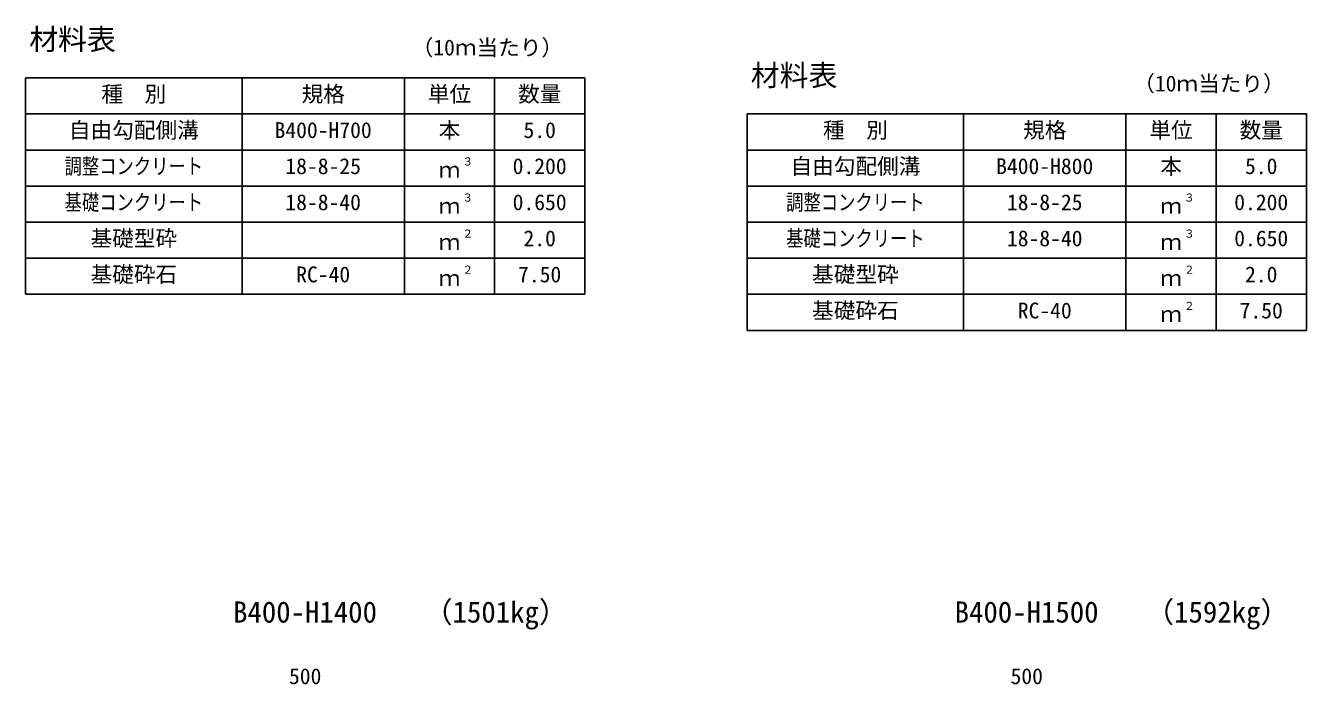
# Model space of a CAD drawing. Units: millimetres, scale not verified. Extents: x -16800 to 16800, y -5940 to 5940.
# Drawn here: x 7807 to 11357, y 80 to 1906 of the extents above; entities that cross this region are included whole.
import ezdxf
from ezdxf.enums import TextEntityAlignment as Align

# ---------------------------------------------------------------- set-up
doc = ezdxf.new("R2010")
doc.units = ezdxf.units.MM
doc.header["$LTSCALE"] = 20
for name, color, linetype, lineweight in [('0-0_DIM', 7, 'Continuous', 25), ('0-3_HYO', 3, 'Continuous', 25), ('0-4_HYO2', 4, 'Continuous', 25), ('0-6_TXT', 7, 'Continuous', 25)]:
    doc.layers.add(name, color=color, linetype=linetype, lineweight=lineweight)
doc.styles.add('ＭＳ ゴシック', font='')
doc.styles.get('ＭＳ ゴシック').set_extended_font_data('MS Gothic')

msp = doc.modelspace()

# ---------------------------------------------------------------- linework, layer by layer
at = {"layer": '0-3_HYO'}
for p, q in [((8406.78, 1760.9), (8406.78, 1160.9)), ((8856.78, 1760.9), (8856.78, 1160.9)), ((9106.78, 1760.9), (9106.78, 1160.9)), ((7806.78, 1660.9), (9356.78, 1660.9)), ((10406.78, 1660.9), (10406.78, 1060.9)), ((10856.78, 1660.9), (10856.78, 1060.9)), ((11106.78, 1660.9), (11106.78, 1060.9)), ((9806.78, 1560.9), (11356.78, 1560.9))]:
    msp.add_line(p, q, dxfattribs=at)
for points in [[(7806.78, 1160.9), (9356.78, 1160.9), (9356.78, 1760.9), (7806.78, 1760.9)], [(9806.78, 1060.9), (11356.78, 1060.9), (11356.78, 1660.9), (9806.78, 1660.9)]]:
    msp.add_lwpolyline(points, close=True, dxfattribs=at)
at = {"layer": '0-4_HYO2'}
for p, q in [((7806.78, 1560.9), (9356.78, 1560.9)), ((7806.78, 1460.9), (9356.78, 1460.9)), ((9806.78, 1460.9), (11356.78, 1460.9)), ((7806.78, 1360.9), (9356.78, 1360.9)), ((9806.78, 1360.9), (11356.78, 1360.9)), ((7806.78, 1260.9), (9356.78, 1260.9)), ((9806.78, 1260.9), (11356.78, 1260.9)), ((9806.78, 1160.9), (11356.78, 1160.9))]:
    msp.add_line(p, q, dxfattribs=at)

# ---------------------------------------------------------------- texts
at = {"layer": '0-0_DIM', "style": 'ＭＳ ゴシック'}
for p in [(8536.78, 67.25), (10536.78, 67.25)]:
    msp.add_text('500', height=43.99, dxfattribs=at).set_placement(p, align=Align.BOTTOM_LEFT)
at = {"layer": '0-6_TXT', "style": 'ＭＳ ゴシック'}
for s, height, p in [('材料表', 58.65, (7816.78, 1820.9)), ('（10ｍ当たり）', 43.99, (8876.78, 1809.9)), ('材料表', 58.65, (9816.78, 1720.9)), ('種\u3000別', 43.99, (8016.78, 1680.9)), ('規格', 43.99, (8571.78, 1680.9)), ('単位', 43.99, (8921.78, 1680.9)), ('数量', 43.99, (9171.78, 1680.9)), ('（10ｍ当たり）', 43.99, (10876.78, 1709.9)), ('自由勾配側溝', 43.99, (7926.78, 1580.9)), ('B400-H700', 43.99, (8496.78, 1580.9)), ('本', 43.99, (8951.78, 1580.9)), ('5.0', 43.99, (9186.78, 1580.9)), ('種\u3000別', 43.99, (10016.78, 1580.9)), ('規格', 43.99, (10571.78, 1580.9)), ('単位', 43.99, (10921.78, 1580.9)), ('数量', 43.99, (11171.78, 1580.9)), ('18-8-25', 43.99, (8526.78, 1480.9)), ('３', 21.99, (9017.32, 1511.27)), ('0.200', 43.99, (9156.78, 1480.9)), ('自由勾配側溝', 43.99, (9926.78, 1480.9)), ('B400-H800', 43.99, (10496.78, 1480.9)), ('本', 43.99, (10951.78, 1480.9)), ('5.0', 43.99, (11186.78, 1480.9)), ('ｍ', 43.99, (8951.78, 1470.9)), ('18-8-40', 43.99, (8526.78, 1380.9)), ('３', 21.99, (9017.32, 1411.27)), ('0.650', 43.99, (9156.78, 1380.9)), ('18-8-25', 43.99, (10526.78, 1380.9)), ('３', 21.99, (11017.32, 1411.27)), ('0.200', 43.99, (11156.78, 1380.9)), ('ｍ', 43.99, (8951.78, 1370.9)), ('ｍ', 43.99, (10951.78, 1370.9)), ('基礎型砕', 43.99, (7986.78, 1280.9)), ('ｍ', 43.99, (8951.78, 1270.9)), ('２', 21.99, (9017.32, 1311.27)), ('2.0', 43.99, (9186.78, 1280.9)), ('18-8-40', 43.99, (10526.78, 1280.9)), ('ｍ', 43.99, (10951.78, 1270.9)), ('３', 21.99, (11017.32, 1311.27)), ('0.650', 43.99, (11156.78, 1280.9)), ('基礎砕石', 43.99, (7986.78, 1180.9)), ('基礎型砕', 43.99, (9986.78, 1180.9)), ('RC-40', 43.99, (8556.78, 1180.9)), ('ｍ', 43.99, (8951.78, 1170.9)), ('２', 21.99, (9017.32, 1211.27)), ('7.50', 43.99, (9171.78, 1180.9)), ('ｍ', 43.99, (10951.78, 1170.9)), ('２', 21.99, (11017.32, 1211.27)), ('2.0', 43.99, (11186.78, 1180.9)), ('基礎砕石', 43.99, (9986.78, 1080.9)), ('RC-40', 43.99, (10556.78, 1080.9)), ('２', 21.99, (11017.32, 1111.27)), ('7.50', 43.99, (11171.78, 1080.9)), ('ｍ', 43.99, (10951.78, 1070.9)), ('B400-H1400', 58.65, (8381.78, 233.34)), ('（1501kg）', 58.65, (8910.15, 233.34)), ('B400-H1500', 58.65, (10381.78, 233.34)), ('（1592kg）', 58.65, (10910.15, 233.34))]:
    msp.add_text(s, height=height, dxfattribs=at).set_placement(p, align=Align.BOTTOM_LEFT)
at = {"layer": '0-6_TXT', "style": 'ＭＳ ゴシック', "width": 0.8}
for s, p in [('調整コンクリート', (7914.78, 1480.9)), ('基礎コンクリート', (7914.78, 1380.9)), ('調整コンクリート', (9914.78, 1380.9)), ('基礎コンクリート', (9914.78, 1280.9))]:
    msp.add_text(s, height=43.99, dxfattribs=at).set_placement(p, align=Align.BOTTOM_LEFT)

doc.saveas('drawing.dxf')
